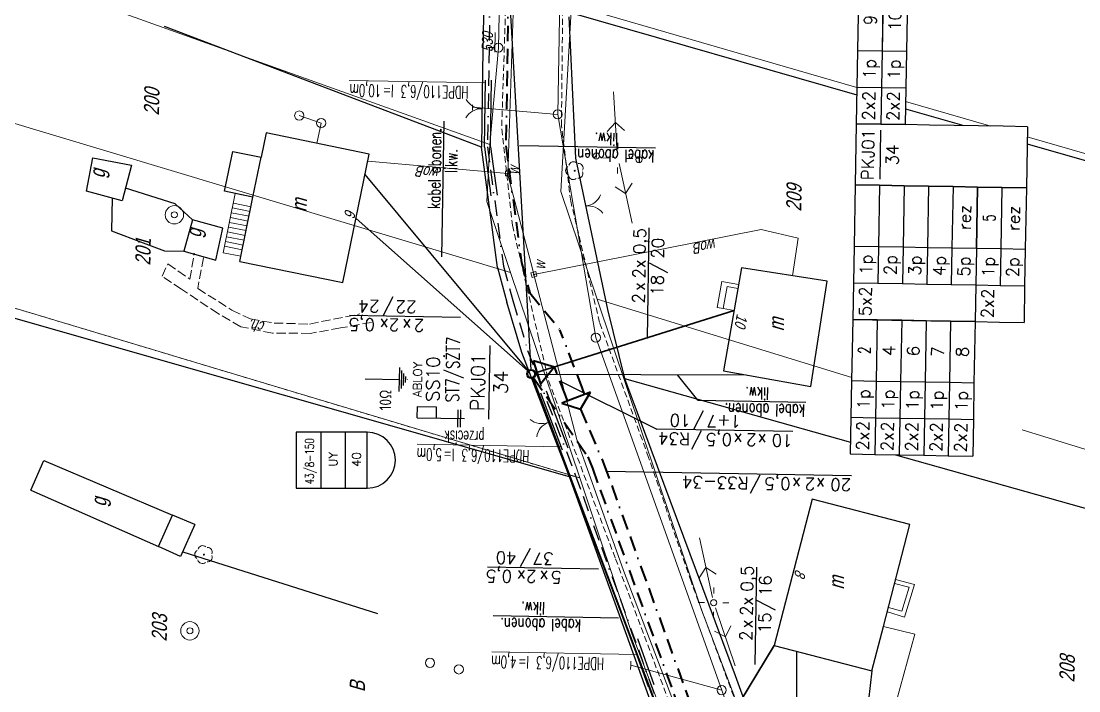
# Model space of a CAD drawing. Header units: millimetres. Extents: x 4848043 to 9699780, y 5827542 to 11659147.
# Drawn here: x 4849683.4 to 4849856.3, y 5829847.1 to 5829956.6 of the extents above; entities that cross this region are included whole.
import ezdxf
from ezdxf.enums import TextEntityAlignment as Align

# ---------------------------------------------------------------- set-up
doc = ezdxf.new("R2010")
doc.units = ezdxf.units.MM
doc.header["$MEASUREMENT"] = 0
for name, pattern in [('0', [0]), ('BORDER', [1.75, 0.5, -0.25, 0.5, -0.25, 0, -0.25]), ('GUZ', [1, 0.5, -0.5]), ('KOC', [2, 1.5, -0.5]), ('KOU', [1.5, 1, -0.5]), ('SCH', [0]), ('UPW', [0])]:
    doc.linetypes.add(name, pattern=pattern)
doc.layers.get('0').update_dxf_attribs({"lineweight": 18})
for name, color, linetype, lineweight in [('EADTD_T_0', 7, '0', 18), ('EBTPO_L_6', 9, '0', 18), ('EBUOA_T_1', 251, '0', 25), ('EBUPP_L_3', 6, '0', 25), ('EDZPD_L_0', 251, '0', 18), ('EDZTD_T_0', 7, '0', 25), ('EUZOU_T_0', 251, '0', 18), ('EUZPU_L_4', 251, 'GUZ', 18), ('SDROK_T_1', 251, '0', 18), ('SDRPK_L_1', 7, 'KOU', 18), ('SDRPK_L_2', 251, 'KOC', 18), ('SZNPM_T_0', 251, '0', 18), ('SZOPO_T_0', 251, '0', 18), ('SZZPZ_T_0', 251, '0', 15), ('TEL kable doziemne proj.', 32, 'BORDER', 30), ('TEL rury', 6, 'Continuous', 30), ('TEL rury opis', 6, 'Continuous', 20), ('TES kable doziemne proj.', 4, 'BORDER', 40), ('TES kable napow. proj.', 241, 'LIN_NAPOW_PROJ', 35), ('TES zakończenia projektowane', 4, 'Continuous', 40), ('TES złącza projektowane', 4, 'Continuous', 40), ('UEEPA_T_2', 251, '0', 18), ('UKKPA_T_4', 251, '0', 18), ('UKKPOR_L_0', 36, '0', 18), ('UTTPA_T_2', 34, '0', 18), ('UWWOA_T_0', 251, '0', 18), ('UWWOO_T_0', 251, '0', 18), ('UWWPA_T_0', 251, '0', 18), ('UWWPO_L_0', 162, 'UPW', 18)]:
    doc.layers.add(name, color=color, linetype=linetype, lineweight=lineweight)
for name, color, linetype in [('OPIS_KABLA', 30, 'Continuous'), ('OPIS_RURY', 6, 'Continuous'), ('RURY-ISTN', 6, 'Continuous'), ('SZOPO_L_0', 251, 'BGS'), ('TES kable napow. likw.', 9, 'LIN_NAPOW_LIKW'), ('TES opisy kabli abon.', 30, 'Continuous'), ('TES opisy kabli rozdz.', 30, 'Continuous'), ('TES opisy zakończeń', 30, 'Continuous'), ('TES rury', 6, 'Continuous'), ('TES słup. PD', 6, 'Continuous'), ('TES zakończenia istniejące', 140, 'Continuous')]:
    doc.layers.add(name, color=color, linetype=linetype)
doc.styles.add('ROMANS', font='simplex.shx')
doc.styles.add('SIMPLEX', font='simplex.shx', dxfattribs={"width": 0.8, "height": 1.5})
doc.styles.add('Simplex2', font='simplex.shx', dxfattribs={"width": 0.7})
doc.styles.get("Standard").update_dxf_attribs({"font": 'txt', "width": 0.8, "oblique": 15})
doc.linetypes.add('BGS', pattern='A,2.5,[133,ltypeshp.shx,S=0.2,R=0,X=0,Y=0],2.5', length=5)
doc.linetypes.add('LIN_NAPOW_LIKW', pattern='A,0.0001,[131,ltypeshp.shx,S=0.1,R=20,X=0.34023,Y=-0.12817],-0.1,[131,ltypeshp.shx,S=0.1,R=200,X=0.35977,Y=0.12817],-0.3,[135,l_napow.shx,S=0.1,R=0,X=-0.4,Y=0],-0.2,[135,l_napow.shx,S=0.1,R=180,X=0.2,Y=0],-0.2', length=0.8001)
doc.linetypes.add('LIN_NAPOW_PROJ', pattern='A,0.0001,-0.4,[136,l_napow.shx,S=0.1,R=0,X=-0.4,Y=0],-0.2,[137,l_napow.shx,S=0.1,R=0,X=-0.2,Y=0],-0.2', length=0.8001)

# ---------------------------------------------------------------- blocks, each defined once
blk = doc.blocks.new('OSM')
at = {"color": 0}
blk.add_line((0, 0.375), (0, 0.875), dxfattribs=at)
blk.add_circle((0, 0), 0.375, dxfattribs=at)
blk = doc.blocks.new('BGB')
at = {"color": 0}
for centre, start, end in [((-1.5, 0.021), 0, 60.404), ((1.5, 0.021), 120, 180.404)]:
    blk.add_arc(centre, 1.5, start, end, dxfattribs=at)
blk = doc.blocks.new('DLI')
at = {"color": 0}
blk.add_circle((0, 0), 0.045, dxfattribs=at)
for centre, start, end in [((-0.357, 0.116), 102.488, 221.918), ((0, 0.375), 30.487, 149.918), ((0.357, 0.116), -41.514, 77.916), ((-0.22, -0.303), 174.489, 293.916), ((0.22, -0.303), -113.512, 5.915)]:
    blk.add_arc(centre, 0.375, start, end, dxfattribs=at)
blk = doc.blocks.new('SLS')
at = {"color": 0}
blk.add_circle((0, 0), 0.25, dxfattribs=at)
blk.add_circle((0, 0), 0.25, dxfattribs=at)
blk = doc.blocks.new('LAT')
at = {"color": 0}
for p, q in [((0.00809, 0.758155), (0.00809, 1.258155)), ((-1.24191, 0.008155), (-0.74191, 0.008155)), ((0.75809, 0.008155), (1.25809, 0.008155)), ((0.00809, -0.741845), (0.00809, -1.241845))]:
    blk.add_line(p, q, dxfattribs=at)
blk = doc.blocks.new('PNN')
at = {"color": 0}
for p, q in [((0.4395, 0.01539), (5.4395, 0.01539)), ((2.9395, 0.01539), (2.2324, 0.72249)), ((2.9395, 0.01539), (2.2324, -0.69171))]:
    blk.add_line(p, q, dxfattribs=at)
blk = doc.blocks.new('UKK')
at = {"color": 0}
blk.add_circle((0, 0), 0.375, dxfattribs=at)
blk = doc.blocks.new('STD')
at = {"color": 0}
for radius in [0.75, 0.25]:
    blk.add_circle((0, 0), radius, dxfattribs=at)
blk = doc.blocks.new('ZAS')
at = {"color": 0}
for p, q in [((0.2, 0.2), (-0.2, 0.2)), ((-0.2, 0.2), (-0.2, -0.2)), ((0.2, -0.2), (0.2, 0.2)), ((-0.2, -0.2), (0.2, -0.2))]:
    blk.add_line(p, q, dxfattribs=at)
blk.add_circle((0, 0), 0.045, dxfattribs=at)
blk = doc.blocks.new('KBR-SL1P')
for p, q in [((0, 0), (-1, 1.482)), ((-1, 1.482), (1, 1.482)), ((1, 1.482), (0, 0))]:
    blk.add_line(p, q)
blk.add_circle((0, 1.982), 0.35)
blk = doc.blocks.new('ZL-2P')
for p, q in [((0, 0), (1, 1.25)), ((1, 1.25), (1, -1.25)), ((1, -1.25), (0, 0)), ((1, 0.75), (1.5, 0.75)), ((1, -0.75), (1.5, -0.75))]:
    blk.add_line(p, q)
blk = doc.blocks.new('KB-RZP')
at = {"style": 'SIMPLEX'}
for s, p in [('x', (-4.75, 0.25)), ('x', (-2.783, 0.25)), ('/', (0.5, 0.389))]:
    blk.add_text(s, height=1, dxfattribs=at).set_placement(p)
for tag, p in [('POJ-KAB', (-5.158, 0.25)), ('DL-KAB', (0.19, -1.25))]:
    blk.add_attdef(tag, text='', height=1, dxfattribs=at).set_placement(p, align=Align.RIGHT)
for tag, p in [('KONS-KAB', (-3.5, 0.25)), ('SR-ZYL', (-0.85, 0.25)), ('SEP', (0.835, -1.25))]:
    blk.add_attdef(tag, text='', height=1, dxfattribs=at).set_placement(p, align=Align.CENTER)
for tag, p in [('NR-KAB', (1.5, 0.25)), ('DL-MON', (1.5, -1.25))]:
    blk.add_attdef(tag, p, '', height=1, dxfattribs=at)
at = {"style": 'SIMPLEX', "flags": 1}
blk.add_attdef('TYP-KAB', text='', height=0.5, dxfattribs=at).set_placement((-8.408, 0.25), align=Align.RIGHT)
blk.add_attdef('REJ-SZAF', (7.64, 0.25), '', height=0.5, dxfattribs=at)
blk = doc.blocks.new('KB-IWP')
at = {"style": 'SIMPLEX'}
for p in [(-1.218, 0.25), (0.637, 0.25)]:
    blk.add_text('x', height=1, dxfattribs=at).set_placement(p, align=Align.RIGHT)
for tag, p in [('POJ-KAB', (-2.134, 0.25)), ('DL-KAB', (-0.618, -1.25))]:
    blk.add_attdef(tag, text='', height=1, dxfattribs=at).set_placement(p, align=Align.RIGHT)
for tag, p in [('KONS-KAB', (-0.519, 0.25)), ('SR-ZYL', (2.116, 0.25)), ('SEP', (-0.022, -1.25))]:
    blk.add_attdef(tag, text='', height=1, dxfattribs=at).set_placement(p, align=Align.CENTER)
at = {"style": 'SIMPLEX', "flags": 1}
blk.add_attdef('TYP-KAB', text='', height=0.5, dxfattribs=at).set_placement((-6.017, 0.25), align=Align.RIGHT)
blk.add_attdef('REJ-SZAF', (6.387, 0.25), '', height=0.5, dxfattribs=at)
at = {"style": 'SIMPLEX'}
blk.add_attdef('DL-MON', (0.697, -1.25), '', height=1, dxfattribs=at)
blk = doc.blocks.new('OB')
at = {"style": 'ROMANS', "width": 0.6}
blk.add_text('l=', height=2, dxfattribs=at).set_placement((9.86, 0.18))
for tag, p in [('OB_TYP', (8.68, 0.18)), ('OB_SW', (11.54, -2.76))]:
    blk.add_attdef(tag, text='', height=2, dxfattribs=at).set_placement(p, align=Align.RIGHT)
blk.add_attdef('OB_DL', (11.91, 0.18), '', height=2, dxfattribs=at)
blk = doc.blocks.new('KBR-ZP2')
blk.add_line((-4, 2), (4, 2))
at = {"style": 'SIMPLEX'}
for tag, p in [('REJ-SZAF', (0, 2.5)), ('NR-ZAK', (0, 0))]:
    blk.add_attdef(tag, text='', height=1.5, dxfattribs=at).set_placement(p, align=Align.CENTER)
blk = doc.blocks.new('*U141')
for p, q in [((10, 0), (0, 0)), ((0, 0), (0, -4)), ((10, -4), (10, 0)), ((0, -4), (0, -8)), ((9, -4), (1, -4)), ((10, -8), (10, -4)), ((0, -8), (0, -12)), ((10, -12), (10, -8)), ((0, -12), (0, -16)), ((10, -16), (10, -12)), ((0, -16), (0, -20)), ((10, -20), (10, -16)), ((0, -20), (0, -24)), ((10, -24), (10, -20)), ((0, -24), (0, -28)), ((10, -28), (10, -24)), ((10, -28), (0, -28))]:
    blk.add_line(p, q)
at = {"style": 'SIMPLEX'}
for tag, p in [('SZAFA', (5, -2)), ('PUNKT', (5, -6))]:
    blk.add_attdef(tag, text='', height=2, dxfattribs=at).set_placement(p, align=Align.MIDDLE_CENTER)
blk = doc.blocks.new('*U136')
for p, q in [((6, 0), (0, 0)), ((0, 0), (0, -4)), ((6, 0), (6, -4)), ((12, 0), (6, 0)), ((22, 0), (12, 0)), ((12, 0), (12, -4)), ((22, -4), (22, 0)), ((6, -4), (0, -4)), ((12, -4), (6, -4)), ((22, -4), (12, -4))]:
    blk.add_line(p, q)
at = {"style": 'SIMPLEX'}
for s, p in [('2x2', (3, -2)), ('1p', (9, -2))]:
    blk.add_text(s, height=2, dxfattribs=at).set_placement(p, align=Align.MIDDLE_CENTER)
blk.add_attdef('PARA1', text='', height=2, dxfattribs=at).set_placement((17, -2), align=Align.MIDDLE_CENTER)
blk = doc.blocks.new('*U126')
for p, q in [((6, 0), (0, 0)), ((0, 0), (0, -16)), ((6, 0), (6, -4)), ((12, 0), (6, 0)), ((22, 0), (12, 0)), ((12, 0), (12, -4)), ((22, -4), (22, 0)), ((6, -4), (6, -8)), ((12, -4), (6, -4)), ((22, -4), (12, -4)), ((12, -4), (12, -8)), ((22, -8), (22, -4)), ((6, -8), (6, -12)), ((12, -8), (6, -8)), ((22, -8), (12, -8)), ((12, -8), (12, -12)), ((22, -12), (22, -8)), ((6, -12), (6, -16)), ((12, -12), (6, -12)), ((22, -12), (12, -12)), ((12, -12), (12, -16)), ((22, -16), (22, -12)), ((0, -16), (0, -20)), ((6, -16), (6, -20)), ((12, -16), (6, -16)), ((22, -16), (12, -16)), ((12, -16), (12, -20)), ((22, -20), (22, -16)), ((6, -20), (0, -20)), ((12, -20), (6, -20)), ((12, -20), (22, -20))]:
    blk.add_line(p, q)
at = {"style": 'SIMPLEX'}
for s, p in [('5x2', (3, -2)), ('1p', (9, -2)), ('2p', (9, -6)), ('3p', (9, -10)), ('4p', (9, -14)), ('5p', (9, -18))]:
    blk.add_text(s, height=2, dxfattribs=at).set_placement(p, align=Align.MIDDLE_CENTER)
for tag, p in [('PARA1', (17, -2)), ('PARA2', (17, -6)), ('PARA3', (17, -10)), ('PARA4', (17, -14)), ('PARA5', (17, -18))]:
    blk.add_attdef(tag, text='', height=2, dxfattribs=at).set_placement(p, align=Align.MIDDLE_CENTER)
blk = doc.blocks.new('*U123')
for p, q in [((6, 0), (0, 0)), ((0, 0), (0, -4)), ((6, 0), (6, -4)), ((12, 0), (6, 0)), ((22, 0), (12, 0)), ((12, 0), (12, -4)), ((22, -4), (22, 0)), ((0, -4), (0, -8)), ((6, -4), (6, -8)), ((12, -4), (6, -4)), ((22, -4), (12, -4)), ((12, -4), (12, -8)), ((22, -8), (22, -4)), ((6, -8), (0, -8)), ((12, -8), (6, -8)), ((22, -8), (12, -8))]:
    blk.add_line(p, q)
at = {"style": 'SIMPLEX'}
for s, p in [('2x2', (3, -2)), ('1p', (9, -2)), ('2p', (9, -6))]:
    blk.add_text(s, height=2, dxfattribs=at).set_placement(p, align=Align.MIDDLE_CENTER)
for tag, p in [('PARA1', (17, -2)), ('PARA2', (17, -6))]:
    blk.add_attdef(tag, text='', height=2, dxfattribs=at).set_placement(p, align=Align.MIDDLE_CENTER)
blk = doc.blocks.new('ZLOP')
for p, q in [((9.15, 0), (0, 0)), ((0, 0), (0, -11.62)), ((9.15, -11.62), (9.15, 0)), ((9.15, -4), (0, -4)), ((9.15, -8), (0, -8)), ((0, -11.62), (9.15, -11.62))]:
    blk.add_line(p, q)
blk.add_arc((4.58, -11.62), 4.58, 180, 0)
at = {"style": 'ROMANS', "width": 0.713756}
blk.add_attdef('MUFA', text='', height=1.41, dxfattribs=at).set_placement((0.63, -2.88), (8.18, -2.88), align=Align.FIT)
at = {"style": 'ROMANS'}
for tag, p in [('LACZNIK', (4.71, -6.72)), ('PARY', (4.69, -10.56))]:
    blk.add_attdef(tag, text='', height=1.41, dxfattribs=at).set_placement(p, align=Align.CENTER)
for tag, flags, p in [('NRZL', 4, (4.68, -14.12)), ('BOKT', 1, (4.69, -17.8))]:
    blk.add_attdef(tag, text='', height=1.41, dxfattribs=dict(at, flags=flags)).set_placement(p, align=Align.CENTER)

msp = doc.modelspace()

# ---------------------------------------------------------------- linework, layer by layer
at = {"layer": 'EBTPO_L_6', "linetype": 'SCH'}
for p, q in [((4849718.42, 5829928.42), (4849716.45, 5829918.75)), ((4849718.42, 5829928.42), (4849721.31, 5829927.83)), ((4849721.31, 5829927.83), (4849719.32, 5829918.16)), ((4849720.68, 5829924.7), (4849717.79, 5829925.29)), ((4849720.83, 5829925.47), (4849717.94, 5829926.07)), ((4849720.99, 5829926.25), (4849718.12, 5829926.84)), ((4849720.35, 5829923.12), (4849717.46, 5829923.71)), ((4849720.5, 5829923.9), (4849717.63, 5829924.49)), ((4849720.02, 5829921.55), (4849717.15, 5829922.14)), ((4849720.18, 5829922.35), (4849717.31, 5829922.94)), ((4849719.69, 5829919.99), (4849716.82, 5829920.59)), ((4849719.87, 5829920.77), (4849716.98, 5829921.36)), ((4849716.45, 5829918.75), (4849719.32, 5829918.16)), ((4849719.54, 5829919.2), (4849716.67, 5829919.79)), ((4849797.92, 5829914.02), (4849797.16, 5829909.79)), ((4849800.69, 5829913.53), (4849797.92, 5829914.02)), ((4849798.16, 5829909.61), (4849798.81, 5829913.2)), ((4849798.81, 5829913.2), (4849800.58, 5829912.89)), ((4849797.16, 5829909.79), (4849798.16, 5829909.61)), ((4849798.16, 5829909.61), (4849799.94, 5829909.3)), ((4849829.46, 5829864.51), (4849826.35, 5829865.32)), ((4849827.38, 5829860.14), (4849828.55, 5829864.04)), ((4849827.83, 5829859.15), (4849829.46, 5829864.51)), ((4849828.29, 5829864.11), (4849828.55, 5829864.04)), ((4849825, 5829860.03), (4849827.83, 5829859.15)), ((4849825.17, 5829860.72), (4849827.38, 5829860.14))]:
    msp.add_line(p, q, dxfattribs=at)
at = {"layer": 'EBTPO_L_6', "linetype": '0'}
for p in [(4849826.18, 5829864.64), (4849828.43, 5829864.06)]:
    msp.add_line(p, (4849828.29, 5829864.11), dxfattribs=at)
at = {"layer": 'EBUPP_L_3', "linetype": '0'}
for p, q in [((4849723.46, 5829938.33), (4849722.65, 5829934.34)), ((4849740.32, 5829934.85), (4849723.46, 5829938.33)), ((4849694.07, 5829928.81), (4849695.12, 5829934.28)), ((4849695.12, 5829934.28), (4849701.44, 5829933.04)), ((4849716.65, 5829928.79), (4849717.99, 5829935.29)), ((4849717.99, 5829935.29), (4849722.65, 5829934.34)), ((4849721.31, 5829927.83), (4849722.65, 5829934.34)), ((4849736.01, 5829913.86), (4849740.32, 5829934.85)), ((4849701.44, 5829933.04), (4849699.9, 5829927.23)), ((4849699.9, 5829927.23), (4849694.07, 5829928.81)), ((4849721.31, 5829927.83), (4849716.65, 5829928.79)), ((4849719.15, 5829917.32), (4849721.31, 5829927.83)), ((4849711.45, 5829924.14), (4849710.01, 5829918.99)), ((4849716.4, 5829922.75), (4849711.45, 5829924.14)), ((4849715.25, 5829917.55), (4849716.4, 5829922.75)), ((4849710.01, 5829918.99), (4849715.25, 5829917.55)), ((4849719.15, 5829917.32), (4849736.01, 5829913.86)), ((4849801.18, 5829916.28), (4849798.2, 5829899.41)), ((4849815.16, 5829914.09), (4849801.18, 5829916.28)), ((4849812.48, 5829896.87), (4849815.16, 5829914.09)), ((4849798.2, 5829899.41), (4849812.48, 5829896.87)), ((4849684.99, 5829879.91), (4849687.14, 5829884.79)), ((4849687.14, 5829884.79), (4849708.16, 5829875.85)), ((4849684.99, 5829879.91), (4849705.89, 5829870.69)), ((4849812.69, 5829878.47), (4849806.48, 5829854.51)), ((4849828.7, 5829874.32), (4849812.69, 5829878.47)), ((4849705.89, 5829870.69), (4849708.16, 5829875.85)), ((4849711.8, 5829874.33), (4849708.16, 5829875.85)), ((4849711.8, 5829874.33), (4849709.48, 5829869.09)), ((4849824.36, 5829857.62), (4849828.7, 5829874.32)), ((4849709.48, 5829869.09), (4849705.89, 5829870.69)), ((4849822.49, 5829850.37), (4849824.36, 5829857.62)), ((4849806.48, 5829854.51), (4849822.49, 5829850.37))]:
    msp.add_line(p, q, dxfattribs=at)
at = {"layer": 'EDZPD_L_0', "linetype": '0'}
for p, q in [((4849760.03, 5829936.44), (4849629.52, 5829983.24)), ((4849761.75, 5829966.39), (4849761.42, 5829952.27)), ((4849771.62, 5829928.77), (4849773.36, 5829959.3)), ((4849773.36, 5829959.3), (4849820.02, 5829945.78)), ((4849763.42, 5829915.49), (4849629.03, 5829955.95)), ((4849761.42, 5829952.27), (4849760.03, 5829936.44)), ((4849827.98, 5829943.48), (4849841.91, 5829939.44)), ((4849847.88, 5829937.71), (4849913.41, 5829918.73)), ((4849760.03, 5829936.44), (4849759.51, 5829927.14)), ((4849777.55, 5829911.16), (4849771.62, 5829928.77)), ((4849759.51, 5829927.14), (4849763.42, 5829915.49)), ((4849763.42, 5829915.49), (4849774.72, 5829881.91)), ((4849774.72, 5829881.91), (4849668, 5829914)), ((4849777.55, 5829911.16), (4849819.18, 5829898.34)), ((4849794.6, 5829860.37), (4849777.55, 5829911.16)), ((4849847.03, 5829889.77), (4849912.53, 5829869.6)), ((4849774.72, 5829881.91), (4849783.31, 5829856.31)), ((4849803.97, 5829835.9), (4849794.6, 5829860.37)), ((4849783.31, 5829856.31), (4849811.8, 5829781.75))]:
    msp.add_line(p, q, dxfattribs=at)
at = {"layer": 'EUZPU_L_4', "linetype": 'GUZ'}
msp.add_line((4849668, 5829914), (4849774.72, 5829881.91), dxfattribs=at)
at = {"layer": 'OPIS_RURY'}
for p, q in [((4849745.22, 5829896.04), (4849745.29, 5829900)), ((4849745.57, 5829896.52), (4849745.62, 5829899.5)), ((4849739.67, 5829898.12), (4849745.25, 5829898.02)), ((4849745.91, 5829897.01), (4849745.95, 5829899)), ((4849746.26, 5829897.5), (4849746.28, 5829898.49)), ((4849746.54, 5829897.96), (4849746.54, 5829898.03))]:
    msp.add_line(p, q, dxfattribs=at)
at = {"layer": 'RURY-ISTN'}
for p, q in [((4849748.16, 5829891.75), (4849748.19, 5829893.61)), ((4849748.19, 5829893.61), (4849751.26, 5829893.56)), ((4849751.26, 5829893.56), (4849751.23, 5829891.7)), ((4849754.77, 5829893.06), (4849754.72, 5829890.21)), ((4849755.22, 5829893.05), (4849755.17, 5829890.2)), ((4849748.16, 5829891.75), (4849755.91, 5829891.61))]:
    msp.add_line(p, q, dxfattribs=at)
at = {"layer": 'SDRPK_L_1', "linetype": 'KOU'}
for p, q in [((4849762.73, 5829962.97), (4849761.96, 5829938.98)), ((4849771.73, 5829939.51), (4849771.93, 5829958.39)), ((4849761.96, 5829938.98), (4849763.72, 5829923.25)), ((4849773.25, 5829927.18), (4849771.73, 5829939.51)), ((4849777.96, 5829907.35), (4849773.25, 5829927.18)), ((4849763.72, 5829923.25), (4849767.94, 5829905.09)), ((4849779.37, 5829903.45), (4849777.96, 5829907.35)), ((4849767.94, 5829905.09), (4849769.61, 5829897.86)), ((4849785.98, 5829885.27), (4849779.37, 5829903.45)), ((4849769.61, 5829897.86), (4849780.57, 5829868.68)), ((4849792.92, 5829864.98), (4849785.98, 5829885.27)), ((4849780.57, 5829868.68), (4849789.22, 5829845.6)), ((4849801.45, 5829841.96), (4849792.92, 5829864.98))]:
    msp.add_line(p, q, dxfattribs=at)
at = {"layer": 'SDRPK_L_2', "linetype": 'KOC'}
for p, q in [((4849711.01, 5829914.41), (4849711.69, 5829918.68)), ((4849706.44, 5829914.91), (4849707.4, 5829916.91)), ((4849707.4, 5829916.91), (4849711.01, 5829914.41)), ((4849713.24, 5829917.91), (4849712.27, 5829912.89)), ((4849709.64, 5829912.77), (4849706.44, 5829914.91)), ((4849715.61, 5829908.79), (4849709.64, 5829912.77)), ((4849712.27, 5829912.89), (4849717.84, 5829909.37)), ((4849719.3, 5829906.64), (4849715.61, 5829908.79)), ((4849717.84, 5829909.37), (4849720.88, 5829907.91)), ((4849720.88, 5829907.91), (4849724.77, 5829907.24)), ((4849730.55, 5829907.08), (4849738.78, 5829908.73)), ((4849724.48, 5829905.59), (4849719.3, 5829906.64)), ((4849724.77, 5829907.24), (4849730.55, 5829907.08)), ((4849735.63, 5829906.45), (4849730.66, 5829905.56)), ((4849740.67, 5829907.36), (4849735.63, 5829906.45)), ((4849730.66, 5829905.56), (4849724.48, 5829905.59))]:
    msp.add_line(p, q, dxfattribs=at)
at = {"layer": 'SZOPO_L_0', "linetype": 'BGS'}
for p, q in [((4849759.55, 5829991.39), (4849758.85, 5829948.56)), ((4849773, 5829958.09), (4849820, 5829944.56)), ((4849772.95, 5829957.29), (4849774.02, 5829934.19)), ((4849758.65, 5829935.98), (4849706.83, 5829955.71)), ((4849758.85, 5829948.56), (4849758.65, 5829935.98)), ((4849827.96, 5829942.27), (4849837.52, 5829939.52)), ((4849761.26, 5829916.33), (4849758.65, 5829935.98)), ((4849847.86, 5829936.54), (4849891.41, 5829924.01)), ((4849774.02, 5829934.19), (4849779.28, 5829909.45)), ((4849708.59, 5829926.75), (4849700.46, 5829929.3)), ((4849698.27, 5829927.68), (4849698.21, 5829922.32)), ((4849711.45, 5829924.14), (4849708.59, 5829926.75)), ((4849698.21, 5829922.32), (4849703.38, 5829920.37)), ((4849703.38, 5829920.37), (4849706.82, 5829919.06)), ((4849706.82, 5829919.06), (4849710.01, 5829918.99)), ((4849773.05, 5829882.1), (4849656.22, 5829915.45)), ((4849761.26, 5829916.33), (4849762.83, 5829910.64)), ((4849765.25, 5829902.44), (4849762.83, 5829910.64)), ((4849779.28, 5829909.45), (4849782.01, 5829898.2)), ((4849773.05, 5829882.1), (4849765.25, 5829902.44)), ((4849782.01, 5829898.2), (4849818.99, 5829887.78)), ((4849782.01, 5829898.2), (4849800.11, 5829849.59)), ((4849826.34, 5829885.71), (4849887.24, 5829868.56)), ((4849779.09, 5829865.37), (4849773.05, 5829882.1)), ((4849709.82, 5829869.82), (4849741.68, 5829859.77)), ((4849786.71, 5829844.21), (4849779.09, 5829865.37)), ((4849800.11, 5829849.59), (4849806.01, 5829833.76)), ((4849822.49, 5829850.37), (4849821.5, 5829841.9))]:
    msp.add_line(p, q, dxfattribs=at)
at = {"layer": 'TEL kable doziemne proj.', "ltscale": 5}
msp.add_line((4849767.47, 5829899.13), (4849767.57, 5829899.17), dxfattribs=at)
msp.add_lwpolyline([(4849758.82, 5830105.86), (4849761.98, 5830070.02), (4849762.74, 5830031.92), (4849760.55, 5829991.36), (4849759.85, 5829948.54), (4849759.65, 5829936.04), (4849762.24, 5829916.53), (4849763.8, 5829910.92), (4849766.2, 5829902.76), (4849773.98, 5829882.44), (4849780.03, 5829865.7), (4849787.64, 5829844.58), (4849787.78, 5829844.27), (4849789.76, 5829839.68), (4849796.09, 5829825.02), (4849812.81, 5829781.91), (4849812.5, 5829773.73), (4849808.37, 5829664.43), (4849807.21, 5829633.88), (4849805.61, 5829599.46), (4849803.41, 5829552), (4849814.43, 5829548.99)], dxfattribs=at)
at = {"layer": 'TEL rury'}
for p, q in [((4849759.15, 5829936.01), (4849759.32, 5829946.96)), ((4849760.15, 5829936.07), (4849760.32, 5829946.94)), ((4849759.15, 5829936.01), (4849760.2, 5829928.04)), ((4849760.15, 5829936.07), (4849761.2, 5829928.18)), ((4849771.92, 5829886.44), (4849768.34, 5829895.77)), ((4849772.85, 5829886.79), (4849769.27, 5829896.13)), ((4849785.97, 5829847.74), (4849783.26, 5829855.26)), ((4849786.91, 5829848.08), (4849784.2, 5829855.6))]:
    msp.add_line(p, q, dxfattribs=at)
at = {"layer": 'TEL rury opis'}
for p, q in [((4849759.32, 5829946.53), (4849737.04, 5829946.92)), ((4849771.7, 5829887), (4849748.15, 5829887.42)), ((4849784.05, 5829853.06), (4849760.34, 5829853.48))]:
    msp.add_line(p, q, dxfattribs=at)
at = {"layer": 'TES kable doziemne proj.', "ltscale": 5}
for p, q in [((4849775.17, 5829896.53), (4849771.47, 5829906.16)), ((4849772.37, 5829895.46), (4849770.59, 5829900.08))]:
    msp.add_line(p, q, dxfattribs=at)
for points in [[(4849762.73, 5830106.36), (4849762.63, 5830096.82), (4849764.97, 5830070.18), (4849765.74, 5830031.87), (4849763.55, 5829991.25), (4849762.85, 5829948.49), (4849762.65, 5829936.21), (4849765.18, 5829917.13), (4849766.56, 5829912.16), (4849771.47, 5829906.16)], [(4849767.15, 5829898.3), (4849776.07, 5829885.38), (4849776.79, 5829883.49), (4849782.85, 5829866.72), (4849790.42, 5829845.71), (4849790.53, 5829845.48), (4849792.52, 5829840.87), (4849798.86, 5829826.16), (4849815.83, 5829782.42), (4849815.62, 5829776.85), (4849755.13, 5829792.18), (4849732.17, 5829795.5)], [(4849774.84, 5829893.19), (4849774.84, 5829893.19), (4849778.67, 5829884.19), (4849784.73, 5829867.4), (4849792.28, 5829846.45), (4849792.36, 5829846.28), (4849794.35, 5829841.67), (4849800.72, 5829826.91), (4849817.84, 5829782.76), (4849817.63, 5829777.1)]]:
    msp.add_lwpolyline(points, dxfattribs=at)
at = {"layer": 'TES kable napow. likw.', "ltscale": 5}
for p, q in [((4849766.77, 5829899.61), (4849759.81, 5830021.61)), ((4849766.36, 5829899.45), (4849739.64, 5829931.54)), ((4849767.5, 5829898.91), (4849801.9, 5829898.75)), ((4849810.1, 5829754.97), (4849810.21, 5829853.55))]:
    msp.add_line(p, q, dxfattribs=at)
at = {"layer": 'TES kable napow. likw.', "ltscale": 4}
msp.add_line((4849792.14, 5829831.57), (4849767.05, 5829898.25), dxfattribs=at)
at = {"layer": 'TES kable napow. proj.', "ltscale": 5}
for p, q in [((4849766.28, 5829899.38), (4849738.16, 5829924.36)), ((4849767.47, 5829899.12), (4849799.94, 5829909.3)), ((4849767.05, 5829898.26), (4849792.2, 5829831.59)), ((4849792.58, 5829831.53), (4849806.48, 5829854.51))]:
    msp.add_line(p, q, dxfattribs=at)
at = {"layer": 'TES opisy kabli rozdz.'}
for p, q in [((4849786.04, 5829922.82), (4849785.72, 5829904.7)), ((4849737.09, 5829908.53), (4849755.21, 5829908.21)), ((4849771.48, 5829897.77), (4849787.33, 5829889.89)), ((4849809.56, 5829889.49), (4849787.33, 5829889.89)), ((4849819.13, 5829882.27), (4849779.1, 5829882.99)), ((4849759.66, 5829867.4), (4849777.78, 5829867.07)), ((4849803.61, 5829867.34), (4849803.32, 5829851.41))]:
    msp.add_line(p, q, dxfattribs=at)
at = {"layer": 'TES rury', "linetype": 'Continuous'}
for p, q in [((4849752.53, 5829940.28), (4849752.13, 5829918.07)), ((4849764.9, 5829936.29), (4849787.11, 5829935.89)), ((4849794.01, 5829894.61), (4849790.71, 5829898.8)), ((4849794.01, 5829894.61), (4849811.66, 5829894.3)), ((4849760.59, 5829859.43), (4849781.06, 5829859.06))]:
    msp.add_line(p, q, dxfattribs=at)
at = {"layer": 'UKKPOR_L_0', "linetype": '0'}
for p, q in [((4849771.12, 5829941.36), (4849772.22, 5829999.17)), ((4849757.17, 5829942.95), (4849757.18, 5829942.55)), ((4849757.21, 5829942.07), (4849757.18, 5829942.55)), ((4849771.12, 5829941.36), (4849757.18, 5829942.55)), ((4849732.45, 5829939.95), (4849728.87, 5829941.17)), ((4849777.35, 5829904.86), (4849771.12, 5829941.36)), ((4849732.45, 5829939.95), (4849731.77, 5829936.62)), ((4849797.93, 5829847.21), (4849777.35, 5829904.86)), ((4849783.03, 5829850.61), (4849783.06, 5829851.33)), ((4849783.09, 5829851.97), (4849783.06, 5829851.33)), ((4849797.93, 5829847.21), (4849783.06, 5829851.33)), ((4849818.36, 5829789.55), (4849797.93, 5829847.21))]:
    msp.add_line(p, q, dxfattribs=at)
at = {"layer": 'UWWPO_L_0', "linetype": 'UPW'}
for p, q in [((4849763.91, 5829959.49), (4849762.97, 5829931.7)), ((4849762.97, 5829931.7), (4849740.08, 5829933.69)), ((4849762.97, 5829931.5), (4849762.97, 5829931.7)), ((4849766.99, 5829916.11), (4849762.97, 5829931.5)), ((4849767.24, 5829915.17), (4849804.35, 5829922.54)), ((4849804.35, 5829922.54), (4849810.41, 5829921.12)), ((4849810.41, 5829921.12), (4849809.5, 5829914.97)), ((4849766.99, 5829916.11), (4849767.24, 5829915.17)), ((4849774.27, 5829888.18), (4849767.24, 5829915.17)), ((4849781.85, 5829866.76), (4849774.27, 5829888.18)), ((4849781.85, 5829866.76), (4849792.42, 5829839.18)), ((4849829.5, 5829856.38), (4849823.66, 5829835.21)), ((4849824.36, 5829857.62), (4849829.5, 5829856.38))]:
    msp.add_line(p, q, dxfattribs=at)

# ---------------------------------------------------------------- block references
at = {"layer": 'SZNPM_T_0', "xscale": 2, "yscale": 2, "zscale": 2, "rotation": 88.97723720235952}
msp.add_blockref('OSM', (4849761.42, 5829952.27), dxfattribs=at)
at = {"layer": 'SZOPO_T_0'}
for p, xscale, yscale, zscale, rotation in [((4849758.76, 5829942.28), 2.000000000327035, 2.000000000327035, 2.000000000327035, 89.06723720130604), ((4849775.68, 5829926.38), 2.000000000218546, 2.000000000218546, 2.000000000218546, 277.0472372033415), ((4849769.62, 5829891.02), 1.999999999922154, 1.999999999922154, 1.999999999922154, 110.9872371983676)]:
    msp.add_blockref('BGB', p, dxfattribs=dict(at, xscale=xscale, yscale=yscale, zscale=zscale, rotation=rotation))
at = {"layer": 'SZZPZ_T_0', "xscale": 2, "yscale": 2, "zscale": 2, "rotation": 88.97723720235952}
for p in [(4849773.9, 5829932.15), (4849713.29, 5829869.38)]:
    msp.add_blockref('DLI', p, dxfattribs=at)
at = {"layer": 'TEL rury opis', "rotation": 178.9772372023616}
for p, values in [((4849754.16, 5829946.17), {'OB_TYP': 'HDPE110/6,3', 'OB_DL': '10,0m'}), ((4849764.11, 5829886.68), {'OB_TYP': 'HDPE110/6,3', 'OB_DL': '5,0m', 'OB_SW': 'przecisk'}), ((4849776.3, 5829852.75), {'OB_TYP': 'HDPE110/6,3', 'OB_DL': '4,0m'})]:
    msp.add_blockref('OB', p, dxfattribs=at).add_auto_attribs(values)
at = {"layer": 'TES opisy kabli abon.', "linetype": 'Continuous'}
for p, xscale, yscale, zscale, rotation, values in [((4849785.93, 5829916.39), 1.999999999546577, 1.999999999546577, 1.999999999546577, 88.97723720236162, {'POJ-KAB': '2', 'KONS-KAB': '2', 'DL-KAB': '18', 'DL-MON': '20', 'SR-ZYL': '0,5', 'SEP': '/'}), ((4849743.36, 5829908.42), 1.999999999546577, 1.999999999546577, 1.999999999546577, 178.9772371497273, {'POJ-KAB': '2', 'KONS-KAB': '2', 'DL-KAB': '22', 'DL-MON': '24', 'SR-ZYL': '0,5', 'SEP': '/'}), ((4849765.78, 5829867.29), 1.999999999546576, 1.999999999546576, 1.999999999546576, 178.977237195049, {'POJ-KAB': '5', 'KONS-KAB': '2', 'DL-KAB': '37', 'DL-MON': '40', 'SR-ZYL': '0,5', 'SEP': '/'}), ((4849803.5, 5829861.21), 1.999999999546578, 1.999999999546578, 1.999999999546578, 88.97723720140124, {'POJ-KAB': '2', 'KONS-KAB': '2', 'DL-KAB': '15', 'DL-MON': '16', 'SR-ZYL': '0,5', 'SEP': '/'})]:
    msp.add_blockref('KB-IWP', p, dxfattribs=dict(at, xscale=xscale, yscale=yscale, zscale=zscale, rotation=rotation)).add_auto_attribs(values)
at = {"layer": 'TES opisy kabli rozdz.', "xscale": 2, "yscale": 2, "zscale": 2, "rotation": 178.9772372023616}
msp.add_blockref('KB-RZP', (4849795.81, 5829889.74), dxfattribs=at).add_auto_attribs({'POJ-KAB': '10', 'KONS-KAB': '2', 'SR-ZYL': '0,5', 'NR-KAB': 'R34', 'DL-KAB': '1+7', 'DL-MON': '10', 'SEP': '/'})
at = {"layer": 'TES opisy kabli rozdz.'}
ref = msp.add_blockref('KB-RZP', (4849805.38, 5829882.52), dxfattribs=dict(at, xscale=1.999999999999999, yscale=1.999999999999999, zscale=1.999999999999999, rotation=178.9772372023616))
ref.add_attrib('POJ-KAB', '20', dxfattribs={"layer": '0', "height": 2, "rotation": 178.9772, "style": 'SIMPLEX'}).set_placement((4849815.68, 5829881.83), align=Align.RIGHT)
ref.add_attrib('KONS-KAB', '2', dxfattribs={"layer": '0', "height": 2, "rotation": 178.9772, "style": 'SIMPLEX'}).set_placement((4849812.37, 5829881.89), align=Align.CENTER)
ref.add_attrib('SR-ZYL', '0,5', dxfattribs={"layer": '0', "height": 2, "rotation": 178.9772, "style": 'SIMPLEX'}).set_placement((4849807.07, 5829881.99), align=Align.CENTER)
ref.add_attrib('NR-KAB', 'R33-34', (4849802.37, 5829882.07), dxfattribs={"layer": '0', "height": 2, "rotation": 178.9772, "style": 'SIMPLEX'})
at = {"layer": 'TES opisy zakończeń', "xscale": 1.499999999878156, "yscale": 1.499999999878156, "zscale": 1.499999999878156, "rotation": 88.97723720240748}
msp.add_blockref('KBR-ZP2', (4849762.95, 5829897.5), dxfattribs=at).add_auto_attribs({'REJ-SZAF': 'PKJ01', 'NR-ZAK': '34'})
at = {"layer": 'TES słup. PD'}
for name, p, rotation, values in [('*U136', (4849819.92, 5829939.83), 88.97723720242253, {'PARA1': '9'}), ('*U136', (4849823.92, 5829939.76), 88.97723720242253, {'PARA1': '10'}), ('*U141', (4849819.74, 5829929.84), 88.97723720242253, {'SZAFA': 'PKJ01', 'PUNKT': '34'}), ('*U126', (4849819.35, 5829907.84), 88.97723719757317, {'PARA5': 'rez'}), ('*U136', (4849822.95, 5829885.77), 88.97723720242253, {'PARA1': '4'}), ('*U136', (4849826.95, 5829885.7), 88.97723720242253, {'PARA1': '6'}), ('*U136', (4849830.95, 5829885.63), 88.97723720242253, {'PARA1': '7'}), ('*U136', (4849834.95, 5829885.56), 88.97723720242253, {'PARA1': '8'})]:
    msp.add_blockref(name, p, dxfattribs=dict(at, rotation=rotation)).add_auto_attribs(values)
ref = msp.add_blockref('*U123', (4849839.34, 5829907.48), dxfattribs=dict(at, rotation=88.97723720242253))
ref.add_attrib('PARA1', '5', dxfattribs={"layer": '0', "height": 2, "rotation": 88.9772, "style": 'SIMPLEX', "width": 0.7}).set_placement((4849841.65, 5829924.44), align=Align.MIDDLE_CENTER)
ref.add_attrib('PARA2', 'rez', dxfattribs={"layer": '0', "height": 2, "rotation": 88.9772, "style": 'SIMPLEX'}).set_placement((4849845.65, 5829924.37), align=Align.MIDDLE_CENTER)
ref = msp.add_blockref('*U136', (4849818.95, 5829885.84), dxfattribs=dict(at, rotation=88.97723720242253))
ref.add_attrib('PARA1', '2', dxfattribs={"layer": '0', "height": 2, "rotation": 88.9772, "style": 'SIMPLEX', "width": 0.7}).set_placement((4849821.26, 5829902.8), align=Align.MIDDLE_CENTER)
at = {"layer": 'TES zakończenia istniejące', "linetype": 'ByBlock', "ltscale": 5, "rotation": 90}
msp.add_blockref('ZLOP', (4849728.38, 5829880.24), dxfattribs=at).add_auto_attribs({'MUFA': '43/8-150', 'LACZNIK': 'UY', 'PARY': '40'})
at = {"layer": 'TES zakończenia projektowane', "xscale": 2, "yscale": 2, "zscale": 2, "rotation": 107.1112144688293}
msp.add_blockref('KBR-SL1P', (4849770.59, 5829900.08), dxfattribs=at)
at = {"layer": 'TES złącza projektowane', "xscale": -1.999999999850065, "yscale": 1.99999999985536, "zscale": 2, "rotation": 290.9739946570053}
msp.add_blockref('ZL-2P', (4849774.84, 5829893.19), dxfattribs=at)
at = {"layer": 'UEEPA_T_2'}
for name, p, xscale, yscale, zscale, rotation in [('PNN', (4849780.94, 5829934.18), 2.000000000418748, 2.000000000418748, 2.000000000418748, 93.59723720978974), ('LAT', (4849780.94, 5829934.18), 2, 2, 2, 88.97723720235952), ('SLS', (4849777.44, 5829934.57), 2, 2, 2, 88.97723720235952), ('SLS', (4849784.41, 5829933.96), 2, 2, 2, 88.97723720235952), ('PNN', (4849780.94, 5829934.18), 2.000000000129796, 2.000000000129796, 2.000000000129796, 282.1772372132931), ('PNN', (4849796.62, 5829861.51), 2.000000000129796, 2.000000000129796, 2.000000000129796, 102.1772372132931), ('LAT', (4849796.62, 5829861.51), 2, 2, 2, 88.97723720235952), ('SLS', (4849796.62, 5829861.51), 2, 2, 2, 88.97723720235952), ('PNN', (4849796.62, 5829861.51), 1.9999999994896, 1.9999999994896, 1.9999999994896, 288.7672371996283)]:
    msp.add_blockref(name, p, dxfattribs=dict(at, xscale=xscale, yscale=yscale, zscale=zscale, rotation=rotation))
at = {"layer": 'UKKPA_T_4', "xscale": 2, "yscale": 2, "zscale": 2, "rotation": 88.97723720235952}
for p in [(4849728.87, 5829941.17), (4849732.45, 5829939.95), (4849771.12, 5829941.36), (4849777.35, 5829904.86), (4849750.24, 5829851.68), (4849754.96, 5829850.61), (4849797.93, 5829847.21)]:
    msp.add_blockref('UKK', p, dxfattribs=at)
at = {"layer": 'UTTPA_T_2', "xscale": 2.2, "yscale": 2.2, "zscale": 2, "rotation": 88.97723720235952}
msp.add_blockref('SLS', (4849766.8, 5829898.91), dxfattribs=at)
at = {"layer": 'UWWPA_T_0'}
for name, p, xscale, yscale, zscale, rotation in [('ZAS', (4849762.97, 5829931.7), 2, 2, 2, 88.97723720235952), ('STD', (4849708.46, 5829924.94), 2, 2, 2, 88.97723720235952), ('ZAS', (4849767.24, 5829915.17), 1.999999999689592, 1.999999999689592, 1.999999999689592, 104.6072371978815), ('STD', (4849710.99, 5829856.92), 2, 2, 2, 88.97723720235952)]:
    msp.add_blockref(name, p, dxfattribs=dict(at, xscale=xscale, yscale=yscale, zscale=zscale, rotation=rotation))

# ---------------------------------------------------------------- texts
at = {"layer": 'EADTD_T_0', "char_height": 1.8, "line_spacing_factor": 0.82}
for s, insert, attachment_point, rotation in [('9', (4849738.11, 5829925.19), 9, 78.3857), ('10', (4849800.01, 5829906.72), 9, 259.9611), ('8', (4849809.87, 5829866.56), 8, 255.4743)]:
    msp.add_mtext(s, dxfattribs=dict(at, insert=insert, attachment_point=attachment_point, rotation=rotation))
at = {"layer": 'EBUOA_T_1', "char_height": 2.48, "attachment_point": 9, "rotation": 88.9772, "line_spacing_factor": 0.82}
for s, insert in [('g', (4849697.89, 5829932.37)), ('m', (4849730.13, 5829927.57)), ('g', (4849713.64, 5829922.64)), ('m', (4849808.12, 5829908.09)), ('g', (4849698.11, 5829878.67)), ('m', (4849817.94, 5829865.85))]:
    msp.add_mtext(s, dxfattribs=dict(at, insert=insert))
at = {"layer": 'EDZTD_T_0', "char_height": 2.48, "attachment_point": 5, "rotation": 88.9772, "line_spacing_factor": 0.82}
for s, insert in [('200', (4849704.77, 5829943.4)), ('209', (4849809.75, 5829927.71)), ('201', (4849703.36, 5829918.88)), ('203', (4849706.03, 5829857.39)), ('208', (4849854.4, 5829850.7))]:
    msp.add_mtext(s, dxfattribs=dict(at, insert=insert))
at = {"layer": 'EUZOU_T_0', "insert": (4849738.37, 5829847.81), "char_height": 2.5, "attachment_point": 5, "rotation": 88.9772, "line_spacing_factor": 0.82}
msp.add_mtext('B', dxfattribs=at)
at = {"layer": 'OPIS_KABLA', "style": 'SIMPLEX'}
msp.add_text('ABLOY', height=1.4, rotation=88.9772, dxfattribs=at).set_placement((4849748.9, 5829898.01), align=Align.CENTER)
at = {"layer": 'OPIS_RURY', "style": 'SIMPLEX', "width": 0.8}
msp.add_text('10Ω', height=1.92, rotation=88.9772, dxfattribs=at).set_placement((4849743.89, 5829892.93))
at = {"layer": 'RURY-ISTN', "style": 'ROMANS', "width": 0.75}
msp.add_text('ST7/SŻT7', height=2.16, rotation=88.9772, dxfattribs=at).set_placement((4849754.95, 5829894.3))
at = {"layer": 'RURY-ISTN', "style": 'ROMANS'}
msp.add_text('SS10', height=2.16, rotation=88.9772, dxfattribs=at).set_placement((4849751.74, 5829894.35))
at = {"layer": 'SDROK_T_1', "insert": (4849722, 5829906.75), "char_height": 1.8, "attachment_point": 5, "rotation": 170.2658, "line_spacing_factor": 0.82}
msp.add_mtext('ch.', dxfattribs=at)
at = {"layer": 'SZNPM_T_0', "insert": (4849760.52, 5829951.55), "char_height": 1.8, "attachment_point": 7, "rotation": 88.9772, "line_spacing_factor": 0.82}
msp.add_mtext('{\\L530}\\P', dxfattribs=at)
at = {"layer": 'TES rury', "linetype": 'Continuous', "style": 'Simplex2', "width": 0.7}
for s, rotation, p in [('kabel abonen.', 88.9772, (4849751.87, 5829925.91)), ('likw.', 178.9772, (4849781.05, 5829938.3)), ('kabel abonen.', 178.9772, (4849786.94, 5829935.49)), ('likw.', 88.9772, (4849754.68, 5829931.8)), ('likw.', 178.9772, (4849805.7, 5829896.71)), ('kabel abonen.', 178.9772, (4849811.59, 5829893.9)), ('likw.', 178.9772, (4849769.07, 5829861.58)), ('kabel abonen.', 178.9772, (4849774.96, 5829858.77))]:
    msp.add_text(s, height=2, rotation=rotation, dxfattribs=at).set_placement(p)
at = {"layer": 'UWWOA_T_0', "char_height": 1.8, "attachment_point": 1, "rotation": 88.9772, "line_spacing_factor": 0.82}
for insert in [(4849762.97, 5829931.5), (4849767.27, 5829916)]:
    msp.add_mtext('w', dxfattribs=dict(at, insert=insert))
at = {"layer": 'UWWOO_T_0', "char_height": 1.8, "attachment_point": 8, "line_spacing_factor": 0.82}
for insert, rotation in [((4849750.01, 5829932.84), 175.0288), ((4849795.06, 5829920.69), 191.2333)]:
    msp.add_mtext('woB', dxfattribs=dict(at, insert=insert, rotation=rotation))

doc.saveas('drawing.dxf')
